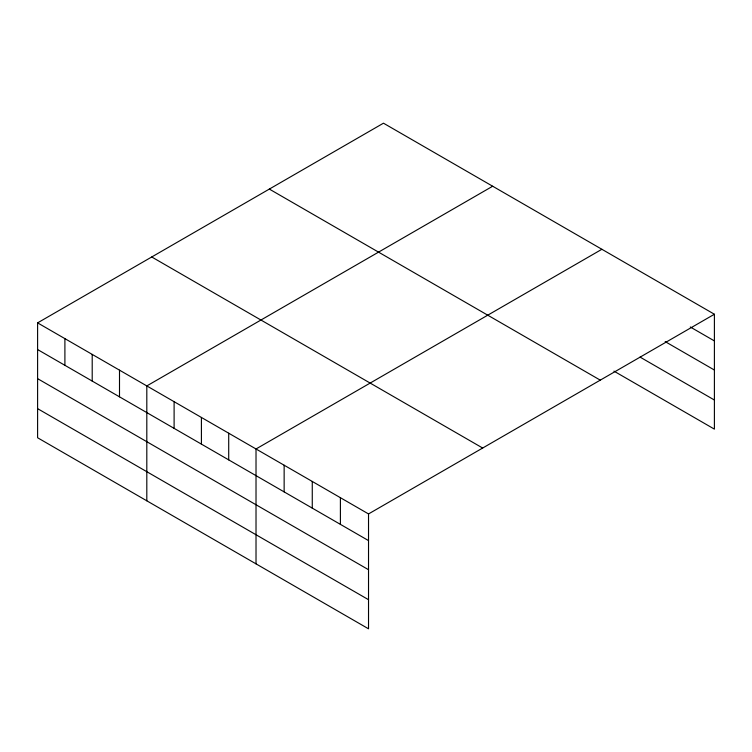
<?xml version="1.0" encoding="UTF-8"?>
<svg xmlns="http://www.w3.org/2000/svg" width="752" height="752" viewBox="0 0 752 752"><rect width="100%" height="100%" fill="white"/><g stroke="black" fill="none" stroke-linecap="round" stroke-linejoin="round"><path stroke-width="1.13" d="M37.6 322.871L368.527 513.936L368.527 628.813L37.6 437.758L37.6 322.871L383.473 123.187L714.4 314.242L714.4 429.129L613.942 371.131M492.673 186.233L146.809 385.926L146.809 500.804M601.882 249.288L256.018 448.972L256.018 563.85M368.527 513.936L714.4 314.242M690.289 326.998L714.4 340.919M665.172 341.605L714.4 370.031M640.055 357.097L714.4 400.017M269.329 189.081L600.265 380.145M151.735 256.977L482.671 448.032M37.6 349.548L368.527 540.603M37.6 378.651L368.527 569.715M37.6 408.646L368.527 599.701M340.402 497.692L340.402 524.37M312.268 481.449L312.268 508.126M284.143 465.215L284.143 491.883M228.711 433.208L228.711 459.886M201.414 417.445L201.414 444.122M174.107 401.681L174.107 428.358M119.502 370.163L119.502 396.83M92.205 354.399L92.205 381.067M64.898 338.635L64.898 365.312"/></g></svg>
